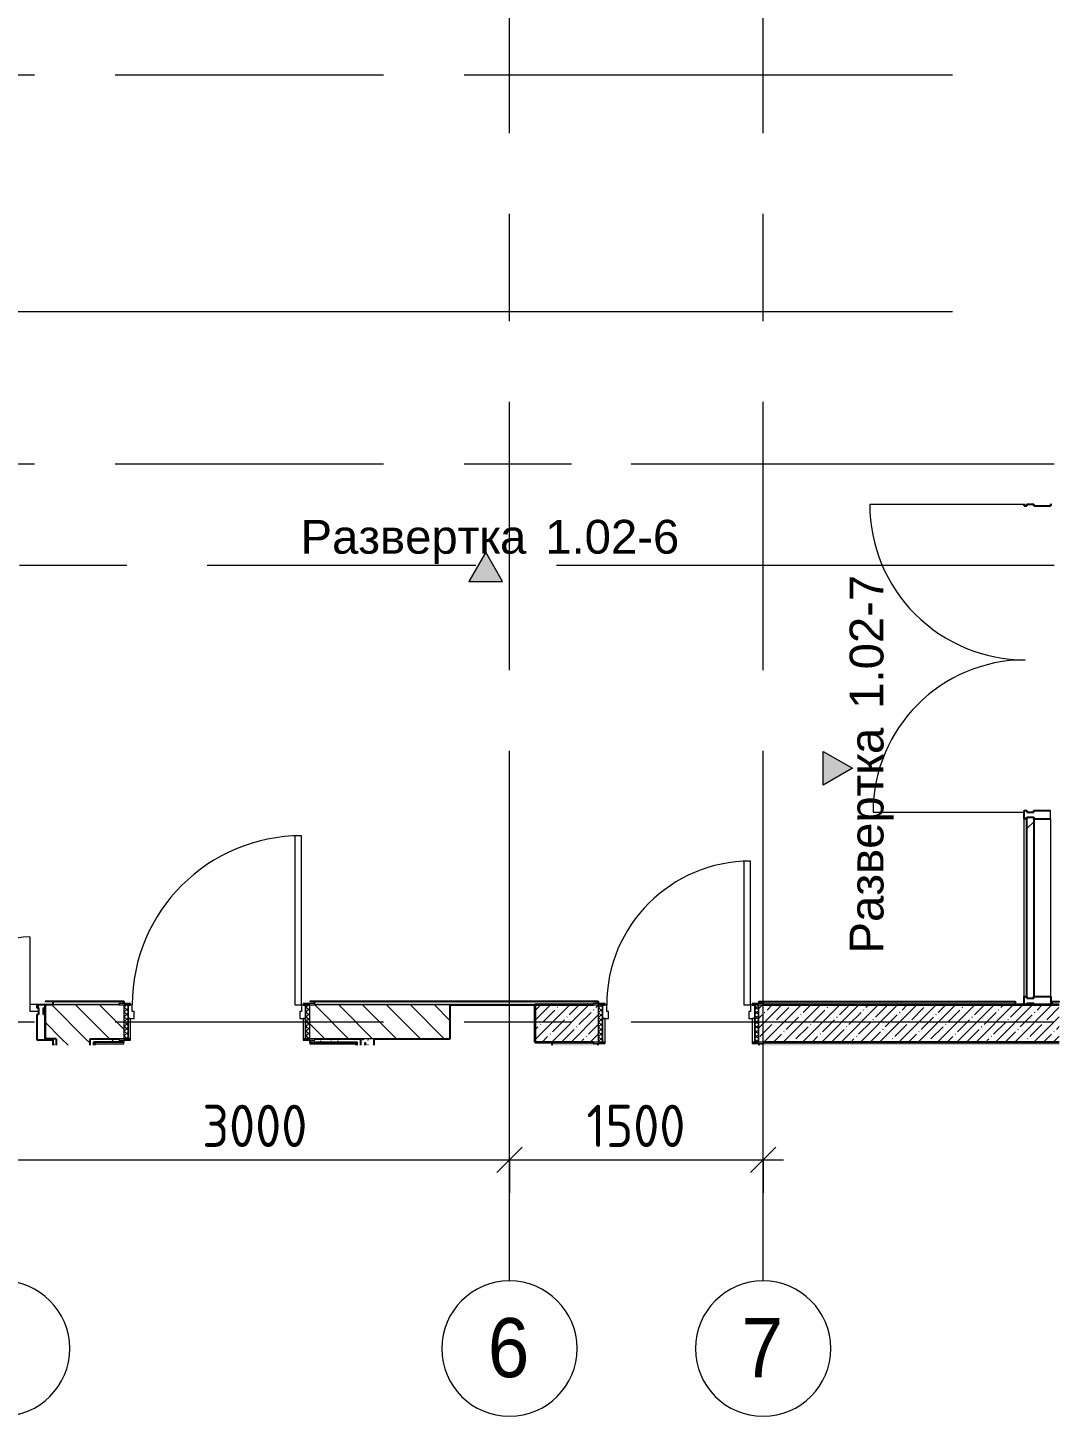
# Model space of a CAD drawing. Header units: millimetres. Extents: x 855 to 103073, y -1987 to 27400.
# Drawn here: x 36959 to 43058, y 5468 to 13678 of the extents above; entities that cross this region are included whole.
import ezdxf

# ---------------------------------------------------------------- set-up
doc = ezdxf.new("R2010")
doc.units = ezdxf.units.MM
doc.linetypes.add('Осевая', pattern=[3175, 635, -476.25, 1587.5, -476.25])
for name, color, linetype, lineweight in [('A-ANNO-DIMS', 7, 'Continuous', 9), ('A-ANNO-DIMS-100', 7, 'Continuous', 9), ('A-DOOR', 7, 'Continuous', 9), ('A-DOOR-4', 7, 'Continuous', 13), ('A-DOOR-FRAM', 7, 'Continuous', 9), ('A-DOOR-FRAM-1', 7, 'Continuous', 13), ('A-GLAZ-CURT', 7, 'Continuous', 9), ('A-GLAZ-CURT-1', 7, 'Continuous', 25), ('A-GLAZ-CWMG', 7, 'Continuous', 9), ('A-GLAZ-CWMG-2', 7, 'Continuous', 25), ('A-WALL', 7, 'Continuous', 9), ('G-ANNO-SYMB', 7, 'Continuous', 9), ('I-WALL', 7, 'Continuous', 9), ('Оси', 7, 'Continuous', 9), ('Оси-1', 7, 'Continuous', 20), ('Оси-2', 7, 'Осевая', 9)]:
    doc.layers.add(name, color=color, linetype=linetype, lineweight=lineweight)
for name, color, linetype, lineweight, true_color in [('A-WALL-3', 7, 'Continuous', 35, 0x3c3c3c), ('A-WALL-4', 7, 'Continuous', 25, 0x3c3c3c), ('A-WALL-FNSH-2', 7, 'Continuous', 13, 0x3c3c3c)]:
    doc.layers.add(name, color=color, linetype=linetype, lineweight=lineweight, true_color=true_color)
doc.styles.add('Arial', font='arial.ttf', dxfattribs={"width": 0.9, "height": 350})
doc.styles.add('Arial_1', font='arial.ttf', dxfattribs={"height": 200})
doc.styles.add('ISOCPEUR_3', font='isocpeur.ttf', dxfattribs={"width": 0.9, "height": 250})
doc.dimstyles.new('ISO-2_5_0_9К_БОЛЬШОЙ_3', dxfattribs={"dimscale": 304.8, "dimtxt": 248.995294, "dimasz": 0.492126, "dimexe": 0.393701, "dimexo": 0.984252, "dimgap": 0, "dimtad": 1, "dimdec": 0, "dimrnd": 10, "dimzin": 0, "dimdsep": 46, "dimtxsty": 'ISOCPEUR_3', "dimblk1": 'OBLIQUE', "dimblk2": 'OBLIQUE', "dimsah": 1, "dimcen": 0.09, "dimdle": 0.393701, "dimazin": 0, "dimtfac": 1, "dimtdec": 4, "dimtix": 1, "dimtmove": 0, "dimatfit": 3, "dimfxl": 1, "dimtvp": 1, "dimtolj": 1, "dimtzin": 0, "dimarcsym": 2})
pattern_1 = [(135, (22797.38, 0), (-70.7107, -70.7107), [])]
pattern_2 = [(0, (22797.38, 0), (121.92, 30.48), [10.058, -81.382, 10.058, -81.382, -487.68]), (0, (22797.38, 0), (121.92, 30.48), [-182.88, 10.058, -172.822, 10.058, -81.382, -213.36]), (0, (22797.38, 0), (121.92, 30.48), [-457.2, 10.058, -50.902, 10.058, -142.342]), (120, (22843.1, 15.24), (-87.356454, 90.345817), [10.058, -81.382, 10.058, -81.382, -487.68]), (120, (22843.1, 15.24), (-87.356454, 90.345817), [-182.88, 10.058, -172.822, 10.058, -81.382, -213.36]), (120, (22843.1, 15.24), (-87.356454, 90.345817), [-457.2, 10.058, -50.902, 10.058, -142.342]), (240, (22858.34, 76.2), (-34.563546, -120.825817), [10.058, -81.382, 10.058, -81.382, -487.68]), (240, (22858.34, 76.2), (-34.563546, -120.825817), [-182.88, 10.058, -172.822, 10.058, -81.382, -213.36]), (240, (22858.34, 76.2), (-34.563546, -120.825817), [-457.2, 10.058, -50.902, 10.058, -142.342])]

# ---------------------------------------------------------------- blocks, each defined once
blk = doc.blocks.new('Прямоугольный импост - Импост структурный с накладкой - 160мм Темный-30756008-План разверток пом_ 1_02_ Этаж 1')
at = {"layer": 'A-GLAZ-CWMG'}
for p in [(-50, -139.7), (-10, -140)]:
    blk.add_line(p, (-10, -139.7), dxfattribs=at)
at = {"layer": 'A-GLAZ-CWMG-2'}
for p, q in [((0, 17), (-50, 17)), ((-50, 17), (-50, 0)), ((-50, 0), (-40, 0)), ((-40, 0), (-40, -40)), ((-10, 0), (0, 0)), ((-10, 0), (-10, -40)), ((0, 0), (0, 17)), ((-40, -40), (-50, -40)), ((-50, -40), (-50, -139.7)), ((0, -40), (-10, -40)), ((0, -140), (0, -40)), ((0, -140), (-10, -140))]:
    blk.add_line(p, q, dxfattribs=at)
blk = doc.blocks.new('Дверь_Витражная_остекление_ - ДВН_CОШ в витраже-31920700-План разверток пом_ 1_02_ Этаж 1')
at = {"layer": 'A-DOOR'}
for p, q in [((-910, -930), (-910, -17)), ((910, -910), (910, -17))]:
    blk.add_line(p, q, dxfattribs=at)
for centre, radius, start, end in [((-910, -10), 920, 270, 0), ((910, -10), 900, 180, 270)]:
    blk.add_arc(centre, radius, start, end, dxfattribs=at)
blk = doc.blocks.new('Прямоугольный импост - Импост структурный с накладкой - 160мм Темный-31915521-План разверток пом_ 1_02_ Этаж 1')
at = {"layer": 'A-GLAZ-CWMG'}
blk.add_line((25, -139.7), (11.4, -139.7), dxfattribs=at)
at = {"layer": 'A-GLAZ-CWMG-2'}
for p, q in [((25, 17), (11.4, 17)), ((15, 0), (25, 0)), ((15, 0), (15, -40)), ((25, 0), (25, 17)), ((25, -40), (15, -40)), ((25, -40), (25, -139.7))]:
    blk.add_line(p, q, dxfattribs=at)
blk = doc.blocks.new('Системная панель - Стекло - 40мм-31920837-План разверток пом_ 1_02_ Этаж 1')
at = {"layer": 'A-GLAZ-CURT'}
h = blk.add_hatch(dxfattribs=at)
h.set_pattern_fill('FP_9', color=256, style=0, pattern_type=2)
h.set_pattern_definition([(135, (8375, -20170.26), (-282.843, -282.843), [200, -600]), (135, (8475, -20370.26), (-282.843, -282.843), [600, -200]), (135, (8575, -19970.26), (-282.843, -282.843), [200, -600])])
h.paths.add_polyline_path([(535, 0), (535, 40), (-535, 40), (-535, 0)])
at = {"layer": 'A-GLAZ-CURT-1'}
for p, q in [((-535, 40), (535, 40)), ((-535, 0), (-535, 40)), ((535, 0), (535, 40)), ((535, 0), (-535, 0))]:
    blk.add_line(p, q, dxfattribs=at)
blk = doc.blocks.new('Прямоугольный импост - Импост структурный с накладкой - 160мм Темный-31920697-План разверток пом_ 1_02_ Этаж 1')
at = {"layer": 'A-GLAZ-CWMG'}
for p, q in [((20053.3, 7950), (20053.3, 9000)), ((20210.3, 7950), (20210.3, 9000))]:
    blk.add_line(p, q, dxfattribs=at)
blk = doc.blocks.new('Прямоугольный импост - Импост структурный с накладкой - 160мм Темный-30755591-План разверток пом_ 1_02_ Этаж 1')
at = {"layer": 'A-GLAZ-CWMG'}
blk.add_line((25, -139.7), (-25, -139.7), dxfattribs=at)
at = {"layer": 'A-GLAZ-CWMG-2'}
for p, q in [((25, 17), (-25, 17)), ((-25, 17), (-25, 0)), ((-25, 0), (-15, 0)), ((-15, 0), (-15, -40)), ((15, 0), (25, 0)), ((15, 0), (15, -40)), ((25, 0), (25, 17)), ((-15, -40), (-25, -40)), ((-25, -40), (-25, -139.7)), ((25, -40), (15, -40)), ((25, -40), (25, -139.7))]:
    blk.add_line(p, q, dxfattribs=at)
blk = doc.blocks.new('110_Дверь_СКБ_1Ст_Внутренняя1 - Д-7_л__950x2100h_Туалет-21784696-План разверток пом_ 1_02_ Этаж 1')
at = {"layer": 'A-DOOR'}
h = blk.add_hatch(dxfattribs=at)
h.set_pattern_fill('FP_38', color=256, style=0, pattern_type=2)
h.set_pattern_definition([(135, (1826.41, 174.685), (-14.14214, -14.14214), []), (225, (1826.41, 174.685), (14.14214, -14.14214), [])])
h.paths.add_polyline_path([(487.5, -110), (487.5, 110), (462.5, 110), (462.5, -110)])
at = {"layer": 'A-DOOR-FRAM'}
h = blk.add_hatch(dxfattribs=at)
h.set_pattern_fill('FP_39', color=256, style=0, pattern_type=2)
h.set_pattern_definition([(45, (-296.384, 174.685), (-14.1421, 14.1421), []), (135, (-296.384, 174.685), (-14.1421, -14.1421), [])])
h.paths.add_polyline_path([(-437.5, -110), (-437.5, 110), (-462.5, 110), (-462.5, -110)])
at = {"layer": 'A-DOOR'}
blk.add_arc((437.5, 110), 850, 90, 180, dxfattribs=at)
at = {"layer": 'A-DOOR-4'}
for p, q in [((437.5, 960), (397.5, 960)), ((397.5, 960), (397.5, 110)), ((437.5, 110), (437.5, 960)), ((397.5, 110), (437.5, 110))]:
    blk.add_line(p, q, dxfattribs=at)
at = {"layer": 'A-DOOR-FRAM-1'}
for p, q in [((-422.5, 118), (-492.5, 118)), ((-492.5, 118), (-492.5, 110)), ((-492.5, 110), (-422.5, 110)), ((-437.5, 110), (-462.5, 110)), ((-462.5, 110), (-462.5, -110)), ((-412.5, 110), (-437.5, 110)), ((-437.5, 110), (-437.5, 30)), ((-437.5, -110), (-437.5, 110)), ((-422.5, 110), (-437.5, 110)), ((-437.5, 110), (-437.5, 109)), ((-437.5, 109), (-422.5, 109)), ((-422.5, 110), (-422.5, 118)), ((-422.5, 109), (-422.5, 110)), ((-412.5, 70), (-412.5, 110)), ((437.5, 110), (437.5, 70)), ((462.5, 110), (437.5, 110)), ((517.5, 118), (447.5, 118)), ((447.5, 118), (447.5, 110)), ((462.5, 110), (447.5, 110)), ((447.5, 110), (447.5, 109)), ((447.5, 110), (517.5, 110)), ((447.5, 109), (462.5, 109)), ((462.5, 30), (462.5, 110)), ((487.5, 110), (462.5, 110)), ((462.5, 110), (462.5, -110)), ((462.5, 109), (462.5, 110)), ((487.5, -110), (487.5, 110)), ((517.5, 110), (517.5, 118)), ((-437.5, 30), (-402.5, 30)), ((-422.5, 30), (-437.5, 30)), ((-437.5, 30), (-437.5, -110)), ((-422.5, -110), (-422.5, 30)), ((-402.5, 70), (-412.5, 70)), ((-402.5, 30), (-402.5, 70)), ((437.5, 70), (427.5, 70)), ((427.5, 70), (427.5, 30)), ((427.5, 30), (462.5, 30)), ((462.5, 30), (447.5, 30)), ((447.5, 30), (447.5, -110)), ((462.5, -110), (462.5, 30)), ((-422.5, -110), (-492.5, -110)), ((-492.5, -110), (-492.5, -118)), ((-492.5, -118), (-422.5, -118)), ((-462.5, -110), (-437.5, -110)), ((-437.5, -110), (-422.5, -110)), ((-422.5, -118), (-422.5, -110)), ((447.5, -110), (462.5, -110)), ((517.5, -110), (447.5, -110)), ((447.5, -110), (447.5, -118)), ((447.5, -118), (517.5, -118)), ((462.5, -110), (487.5, -110)), ((517.5, -118), (517.5, -110))]:
    blk.add_line(p, q, dxfattribs=at)
blk = doc.blocks.new('110_Дверь_СКБ_1Ст_Внутренняя1 - Д-4 1100x2100h_су мгн-31800557-План разверток пом_ 1_02_ Этаж 1')
at = {"layer": 'A-DOOR'}
h = blk.add_hatch(dxfattribs=at)
h.set_pattern_fill('FP_42', color=256, style=0, pattern_type=2)
h.set_pattern_definition([(135, (1751.41, 164.685), (-14.14214, -14.14214), []), (225, (1751.41, 164.685), (14.14214, -14.14214), [])])
h.paths.add_polyline_path([(562.5, -100), (562.5, 100), (537.5, 100), (537.5, -100)])
at = {"layer": 'A-DOOR-FRAM'}
h = blk.add_hatch(dxfattribs=at)
h.set_pattern_fill('FP_43', color=256, style=0, pattern_type=2)
h.set_pattern_definition([(45, (-371.384, 164.685), (-14.1421, 14.1421), []), (135, (-371.384, 164.685), (-14.1421, -14.1421), [])])
h.paths.add_polyline_path([(-512.5, -100), (-512.5, 100), (-537.5, 100), (-537.5, -100)])
at = {"layer": 'A-DOOR'}
blk.add_arc((512.5, 100), 1000, 90, 180, dxfattribs=at)
at = {"layer": 'A-DOOR-4'}
for p, q in [((512.5, 1100), (472.5, 1100)), ((472.5, 1100), (472.5, 100)), ((512.5, 100), (512.5, 1100)), ((472.5, 100), (512.5, 100))]:
    blk.add_line(p, q, dxfattribs=at)
at = {"layer": 'A-DOOR-FRAM-1'}
for p, q in [((-497.5, 108), (-567.5, 108)), ((-567.5, 108), (-567.5, 100)), ((-567.5, 100), (-497.5, 100)), ((-512.5, 100), (-537.5, 100)), ((-537.5, 100), (-537.5, -100)), ((-487.5, 100), (-512.5, 100)), ((-512.5, 100), (-512.5, 20)), ((-512.5, -100), (-512.5, 100)), ((-497.5, 100), (-512.5, 100)), ((-512.5, 100), (-512.5, 99)), ((-512.5, 99), (-497.5, 99)), ((-497.5, 100), (-497.5, 108)), ((-497.5, 99), (-497.5, 100)), ((-487.5, 60), (-487.5, 100)), ((512.5, 100), (512.5, 60)), ((537.5, 100), (512.5, 100)), ((592.5, 108), (522.5, 108)), ((522.5, 108), (522.5, 100)), ((537.5, 100), (522.5, 100)), ((522.5, 100), (522.5, 99)), ((522.5, 100), (592.5, 100)), ((522.5, 99), (537.5, 99)), ((537.5, 20), (537.5, 100)), ((562.5, 100), (537.5, 100)), ((537.5, 100), (537.5, -100)), ((537.5, 99), (537.5, 100)), ((562.5, -100), (562.5, 100)), ((592.5, 100), (592.5, 108)), ((-512.5, 20), (-477.5, 20)), ((-497.5, 20), (-512.5, 20)), ((-512.5, 20), (-512.5, -100)), ((-497.5, -100), (-497.5, 20)), ((-477.5, 60), (-487.5, 60)), ((-477.5, 20), (-477.5, 60)), ((512.5, 60), (502.5, 60)), ((502.5, 60), (502.5, 20)), ((502.5, 20), (537.5, 20)), ((537.5, 20), (522.5, 20)), ((522.5, 20), (522.5, -100)), ((537.5, -100), (537.5, 20)), ((-497.5, -100), (-567.5, -100)), ((-567.5, -100), (-567.5, -108)), ((-567.5, -108), (-497.5, -108)), ((-537.5, -100), (-512.5, -100)), ((-512.5, -100), (-497.5, -100)), ((-497.5, -108), (-497.5, -100)), ((522.5, -100), (537.5, -100)), ((592.5, -100), (522.5, -100)), ((522.5, -100), (522.5, -108)), ((522.5, -108), (592.5, -108)), ((537.5, -100), (562.5, -100)), ((592.5, -108), (592.5, -100))]:
    blk.add_line(p, q, dxfattribs=at)
blk = doc.blocks.new('Прямоугольный импост - Импост структурный с накладкой - 160мм Темный-32352607-План разверток пом_ 1_02_ Этаж 1')
at = {"layer": 'A-GLAZ-CWMG-2'}
for q in [(-50, -139.7), (-10, -140)]:
    blk.add_line((-50, -140), q, dxfattribs=at)
blk = doc.blocks.new('Прямоугольный импост - Импост структурный с накладкой - 160мм-31915517-План разверток пом_ 1_02_ Этаж 1')
at = {"layer": 'A-GLAZ-CWMG'}
for p, q in [((-50, -139.7), (-36.4, -139.7)), ((-50, -139.7), (-50, -140)), ((-50, -140), (-36.4, -140))]:
    blk.add_line(p, q, dxfattribs=at)
at = {"layer": 'A-GLAZ-CWMG-2'}
for p, q in [((-36.4, 17), (-50, 17)), ((-50, 17), (-50, 0)), ((-40, 0), (-50, 0)), ((-40, 0), (-40, -40)), ((-40, -40), (-50, -40)), ((-50, -40), (-50, -139.7))]:
    blk.add_line(p, q, dxfattribs=at)
blk = doc.blocks.new('Прямоугольный импост - Импост структурный с накладкой - 160мм Темный-32352604-План разверток пом_ 1_02_ Этаж 1')
at = {"layer": 'A-GLAZ-CWMG-2'}
for p, q in [((11.4, -140), (25, -140)), ((25, -140), (25, -139.7))]:
    blk.add_line(p, q, dxfattribs=at)
blk = doc.blocks.new('Прямоугольный импост - Импост структурный с накладкой - 190мм-32633035-План разверток пом_ 1_02_ Этаж 1')
at = {"layer": 'A-GLAZ-CWMG-2'}
for p, q in [((-50, 40), (-50, 190)), ((-50, 190), (0, 190)), ((0, 190), (0, 40)), ((-40, 40), (-50, 40)), ((-50, -17), (-50, 0)), ((-50, 0), (-40, 0)), ((-40, 0), (-40, 40)), ((-10, 40), (-10, 0)), ((0, 40), (-10, 40)), ((-10, 0), (0, 0)), ((0, 0), (0, -17)), ((0, -17), (-50, -17))]:
    blk.add_line(p, q, dxfattribs=at)
blk = doc.blocks.new('Дверь_Витражная_остекление_ - ВВ-6 остекление-32633143-План разверток пом_ 1_02_ Этаж 1')
at = {"layer": 'A-DOOR'}
for p, q in [((-630, 880), (-630, 20)), ((630, 420), (630, 20))]:
    blk.add_line(p, q, dxfattribs=at)
for centre, radius, start, end in [((-630, 20), 860, 360, 90), ((630, 20), 400, 90, 180)]:
    blk.add_arc(centre, radius, start, end, dxfattribs=at)
at = {"layer": 'A-DOOR-4'}
for p, q in [((-630, 20), (-680, 20)), ((-680, 20), (-680, -20)), ((-630, -20), (-630, 20)), ((680, 20), (630, 20)), ((630, 20), (630, -20)), ((680, -20), (680, 20)), ((-680, -20), (-630, -20)), ((630, -20), (680, -20))]:
    blk.add_line(p, q, dxfattribs=at)
blk = doc.blocks.new('Прямоугольный импост - Импост структурный с накладкой - 160мм Темный-32772042-План разверток пом_ 1_02_ Этаж 1')
at = {"layer": 'A-GLAZ-CWMG-2'}
for q in [(-50, -139.7), (-36.4, -140)]:
    blk.add_line((-50, -140), q, dxfattribs=at)
blk = doc.blocks.new('Ось сетки - D8-29747960-План разверток пом_ 1_02_ Этаж 1')
at = {"layer": 'Оси-1'}
for start, end in [(360, 180), (180, 360)]:
    blk.add_arc((0, 0), 4, start, end, dxfattribs=at)
blk = doc.blocks.new('DIMBLOCK46-План разверток пом_ 1_02_ Этаж 1')
at = {"layer": 'A-ANNO-DIMS-100'}
for p, q in [((36807.4, 6789), (36807.4, 7103)), ((39807.4, 6789), (39807.4, 7103)), ((36807.4, 6983), (39807.4, 6983)), ((36807.4, 6983), (36807.4, 6789)), ((39807.4, 6983), (39807.4, 6789))]:
    blk.add_line(p, q, dxfattribs=at)
at = {"layer": 'A-ANNO-DIMS-100', "lineweight": 20}
for p, q in [((36807.4, 6983), (36732.4, 6908)), ((36807.4, 6983), (36882.4, 7058)), ((39807.4, 6983), (39732.4, 6908)), ((39807.4, 6983), (39882.4, 7058))]:
    blk.add_line(p, q, dxfattribs=at)
at = {"layer": 'A-ANNO-DIMS-100', "color": 0, "insert": (37991.3, 7309.6), "char_height": 250, "width": 758.478, "attachment_point": 1, "line_spacing_factor": 1.149209, "style": 'ISOCPEUR_3'}
blk.add_mtext('3000', dxfattribs=at)
blk = doc.blocks.new('_Oblique')
at = {"color": 0, "linetype": 'ByBlock', "lineweight": -2}
blk.add_line((-0.5, -0.5), (0.5, 0.5), dxfattribs=at)
blk = doc.blocks.new('DIMBLOCK47-План разверток пом_ 1_02_ Этаж 1')
at = {"layer": 'A-ANNO-DIMS-100'}
for p, q in [((39807.4, 6789), (39807.4, 7103)), ((41307.4, 6789), (41307.4, 7103)), ((39807.4, 6983), (41427.4, 6983)), ((39807.4, 6983), (39807.4, 6789)), ((41307.4, 6983), (41307.4, 6789))]:
    blk.add_line(p, q, dxfattribs=at)
at = {"layer": 'A-ANNO-DIMS-100', "lineweight": 20}
for p, q in [((39807.4, 6983), (39732.4, 6908)), ((39807.4, 6983), (39882.4, 7058)), ((41307.4, 6983), (41232.4, 6908)), ((41307.4, 6983), (41382.4, 7058))]:
    blk.add_line(p, q, dxfattribs=at)
at = {"layer": 'A-ANNO-DIMS-100', "color": 0, "insert": (40262.9, 7309.6), "char_height": 250, "width": 706.764, "attachment_point": 1, "line_spacing_factor": 1.149209, "style": 'ISOCPEUR_3'}
blk.add_mtext('1500', dxfattribs=at)
blk = doc.blocks.new('Фасад - Марка фасада_Указатель-25386507-План разверток пом_ 1_02_ Этаж 1')
at = {"layer": 'G-ANNO-SYMB'}
blk.add_hatch(color=256, dxfattribs=at).paths.add_polyline_path([(-1, 0), (0, 1.732), (1, 0), (0, 0)])
for p, q in [((0, 1.732), (-1, 0)), ((1, 0), (0, 1.732)), ((-1, 0), (0, 0)), ((0, 0), (1, 0))]:
    blk.add_line(p, q, dxfattribs=at)

msp = doc.modelspace()

# ---------------------------------------------------------------- hatches: boundary and pattern name
at = {"layer": 'I-WALL'}
h = msp.add_hatch(dxfattribs=at)
h.set_pattern_fill('FP_24', color=256, style=0, pattern_type=2)
h.set_pattern_definition(pattern_1)
h.paths.add_polyline_path([(39197, 7700), (39457.4, 7700), (39457.4, 7900), (38627.4, 7900), (38627.4, 7700), (39007.4, 7700)])
h.paths.add_polyline_path([(35622.4, 7700), (35622.4, 7900), (35557.4, 7900), (35557.4, 7700)])
h.paths.add_polyline_path([(37127.4, 7700), (37527.4, 7700), (37527.4, 7900), (37062.4, 7900), (37062.4, 7700)])
h = msp.add_hatch(dxfattribs=at)
h.set_pattern_fill('FP_44', color=256, style=0, pattern_type=2)
h.set_pattern_definition(pattern_2)
h.paths.add_polyline_path([(37107.4, 7900), (37497.4, 7900), (37497.4, 7908), (37527.4, 7908), (37527.4, 7920), (37107.4, 7920)])
h.paths.add_polyline_path([(42797.4, 7900), (42797.4, 7920), (41282.4, 7920), (41282.4, 7908), (41312.4, 7908), (41312.4, 7900)])
h.paths.add_polyline_path([(39197, 7900), (40302.4, 7900), (40302.4, 7908), (40332.4, 7908), (40332.4, 7920), (38652.4, 7920), (38652.4, 7908), (38657.4, 7908), (38657.4, 7900)])
h = msp.add_hatch(dxfattribs=at)
h.set_pattern_fill('FP_5', color=256, style=0, pattern_type=2)
h.set_pattern_definition([(45, (22797.38, 0), (-57.02463, 57.02463), []), (45, (22854.404, 0), (-57.02463, 57.02463), [100.806, -20.161, 3.353, -16.808])])
h.paths.add_polyline_path([(43058.2, 7680), (43058.2, 7900), (41282.4, 7900), (41282.4, 7680), (41312.4, 7680)])
h.paths.add_polyline_path([(40302.4, 7680), (40332.4, 7680), (40332.4, 7900), (39957.4, 7900), (39957.4, 7680)])
h = msp.add_hatch(dxfattribs=at)
h.set_pattern_fill('FP_44', color=256, style=0, pattern_type=2)
h.set_pattern_definition(pattern_2)
h.paths.add_polyline_path([(43058.2, 7910), (43058.2, 7920), (43017.4, 7920), (43017.4, 7910)])
h = msp.add_hatch(dxfattribs=at)
h.set_pattern_fill('FP_44', color=256, style=0, pattern_type=2)
h.set_pattern_definition(pattern_2)
h.paths.add_polyline_path([(43017.4, 7900), (43058.2, 7900), (43058.2, 7910), (43017.4, 7910)])
h = msp.add_hatch(dxfattribs=at)
h.set_pattern_fill('FP_44', color=256, style=0, pattern_type=2)
h.set_pattern_definition(pattern_2)
h.paths.add_polyline_path([(37127.4, 7661.6), (37127.4, 7700), (37107.4, 7700), (37107.6, 7661.6)])
h = msp.add_hatch(dxfattribs=at)
h.set_pattern_fill('FP_24', color=256, style=0, pattern_type=2)
h.set_pattern_definition(pattern_1)
h.paths.add_polyline_path([(37127.4, 7661.6), (37327.4, 7661.6), (37327.4, 7700), (37127.4, 7700)])
h = msp.add_hatch(dxfattribs=at)
h.set_pattern_fill('FP_44', color=256, style=0, pattern_type=2)
h.set_pattern_definition(pattern_2)
h.paths.add_polyline_path([(38907.4, 7680), (38927.4, 7680), (38927.4, 7700), (38657.4, 7700), (38657.4, 7692), (38627.4, 7692), (38627.4, 7680), (38896.4, 7680)])
h.paths.add_polyline_path([(37497.4, 7680), (37527.4, 7680), (37527.4, 7692), (37497.4, 7692), (37497.4, 7700), (37327.4, 7700), (37327.4, 7680), (37369, 7680)])
h = msp.add_hatch(dxfattribs=at)
h.set_pattern_fill('FP_44', color=256, style=0, pattern_type=2)
h.set_pattern_definition(pattern_2)
h.paths.add_polyline_path([(37347.3, 7661.6), (37347.4, 7661.6), (37347.4, 7680), (37327.4, 7680), (37327.4, 7661.6)])
h = msp.add_hatch(dxfattribs=at)
h.set_pattern_fill('FP_44', color=256, style=0, pattern_type=2)
h.set_pattern_definition(pattern_2)
h.paths.add_polyline_path([(38927.4, 7661.6), (38927.4, 7680), (38907.4, 7679), (38907.7, 7661.6)])
h = msp.add_hatch(dxfattribs=at)
h.set_pattern_fill('FP_25', color=256, style=0, pattern_type=2)
h.set_pattern_definition([(135, (22797.38, 0), (-75.43415, -75.43415), [106.68, -17.78, 3.556, -17.78]), (135, (22797.38, 75.39), (-75.43415, -75.43415), []), (50, (22797.38, 0), (127.5292, -11.1576), [13.335, -146.685]), (355, (22797.38, 0), (-24.6697, 133.74), [10.668, -117.348]), (100.451, (22808, -0.93), (102.8597, 122.5818), [11.333, -124.663]), (46.184, (22797.38, 35.56), (189.7552, -29.4304), [20.002, -220.027]), (96.636, (22813.2, 33.1), (166.1822, 173.1996), [17, -186.995]), (351.184, (22797.38, 35.56), (166.184, 173.1976), [16.002, -176.022]), (21, (22815.16, 26.67), (106.13027, -71.586), [13.335, -146.685]), (326, (22815.16, 26.67), (43.2619, 128.93175), [10.668, -117.348]), (71.451, (22824, 20.7), (149.392, 57.34505), [11.333, -124.663]), (37.5, (22797.38, 0), (2.16223, 59.18836), [3.353, -112.573, 3.353, -115.773, -117.793]), (37.5, (22797.38, 0), (2.16223, 59.18836), [-235.052, 3.353, -114.44]), (7.5, (22797.38, 0), (46.77386, 70.12615), [3.353, -64.567, 3.353, -109.906, -44.894]), (7.5, (22797.38, 0), (46.77386, 70.12615), [-181.178, 3.353, -41.542]), (327.5, (22757.73, 0), (94.91367, -4.01009), [3.353, -41.097, 3.353, -135.331, -184.023]), (327.5, (22757.73, 0), (94.91367, -4.01009), [-183.134, 3.353, -180.67]), (317.5, (22739.95, 0), (103.69057, 17.7988), [3.353, -54.432, 3.353, -88.748, -130.683]), (317.5, (22739.95, 0), (103.69057, 17.7988), [-149.885, 3.353, -127.33])])
h.paths.add_polyline_path([(39007.4, 7661.6), (39007.4, 7700), (38927.4, 7700), (38927.4, 7661.6)])
h = msp.add_hatch(dxfattribs=at)
h.set_pattern_fill('FP_44', color=256, style=0, pattern_type=2)
h.set_pattern_definition(pattern_2)
h.paths.add_polyline_path([(40057.4, 7661.6), (40332.4, 7661.6), (40332.4, 7672), (40302.4, 7672), (40302.4, 7680), (40057.4, 7680)])
h.paths.add_polyline_path([(41282.4, 7661.6), (43058.2, 7662.5), (43058.2, 7680), (41312.4, 7679.7), (41312.4, 7672), (41282.4, 7672)])

# ---------------------------------------------------------------- linework, layer by layer
at = {"layer": 'A-WALL'}
for p, q in [((37497.4, 7900), (37107.4, 7900)), ((39457.4, 7900), (38657.4, 7900)), ((39007.4, 7700), (38927.4, 7700))]:
    msp.add_line(p, q, dxfattribs=at)
at = {"layer": 'A-WALL-3'}
for p, q in [((40302.4, 7900), (39957.4, 7900)), ((39957.4, 7900), (39957.4, 7680)), ((43058.2, 7900), (41312.4, 7900)), ((39957.4, 7680), (40302.4, 7680)), ((41312.4, 7680), (43058.2, 7680))]:
    msp.add_line(p, q, dxfattribs=at)
at = {"layer": 'A-WALL-4'}
for p, q in [((37107.4, 7900), (37062.4, 7900)), ((37062.4, 7900), (37062.4, 7700)), ((37527.4, 7920), (37107.4, 7920)), ((37107.4, 7920), (37107.4, 7900)), ((37527.4, 7920), (37527.4, 7908)), ((40332.4, 7920), (38652.4, 7920)), ((38652.4, 7920), (38652.4, 7908)), ((39457.4, 7700), (39457.4, 7900)), ((39457.4, 7900), (39957.4, 7900)), ((40332.4, 7920), (40332.4, 7908)), ((41282.4, 7920), (42797.4, 7920)), ((41282.4, 7920), (41282.4, 7908)), ((42797.4, 7920), (42797.4, 7900)), ((43017.4, 7920), (43058.2, 7920)), ((43017.4, 7900), (43017.4, 7920)), ((37127.4, 7700), (37062.4, 7700)), ((37107.4, 7700), (37107.4, 7661.6)), ((37127.4, 7700), (37127.4, 7661.6)), ((37327.4, 7700), (37497.4, 7700)), ((37327.4, 7661.6), (37327.4, 7700)), ((37527.4, 7680), (37347.4, 7680)), ((37347.4, 7680), (37347.4, 7661.6)), ((37527.4, 7680), (37527.4, 7692)), ((38627.4, 7692), (38627.4, 7680)), ((38627.4, 7680), (38907.4, 7680)), ((38657.4, 7700), (38927.4, 7700)), ((38907.4, 7661.6), (38907.4, 7680)), ((38927.4, 7700), (38927.4, 7661.6)), ((39007.4, 7700), (39457.4, 7700)), ((39007.4, 7661.6), (39007.4, 7700)), ((40057.4, 7680), (40057.4, 7661.6)), ((40332.4, 7661.6), (40332.4, 7672)), ((41282.4, 7672), (41282.4, 7661.6))]:
    msp.add_line(p, q, dxfattribs=at)
at = {"layer": 'A-WALL-FNSH-2'}
for p, q in [((37527.4, 7921), (37062.4, 7921)), ((37062.4, 7921), (37062.4, 7920)), ((37062.4, 7920), (37107.4, 7920)), ((37527.4, 7921), (37527.4, 7920)), ((40332.4, 7921), (38627.4, 7921)), ((38627.4, 7921), (38627.4, 7920)), ((38627.4, 7920), (38652.4, 7920)), ((40332.4, 7921), (40332.4, 7920)), ((41282.4, 7921), (42797.4, 7921)), ((41282.4, 7921), (41282.4, 7920)), ((42797.4, 7921), (42797.4, 7920)), ((43007.4, 7921), (43058.2, 7921)), ((43007.4, 7920), (43007.4, 7921)), ((43007.4, 7920), (43017.4, 7920)), ((37107.4, 7693), (37062.4, 7693)), ((37062.4, 7693), (37062.4, 7692)), ((37062.4, 7692), (37107.4, 7692)), ((37107.4, 7690), (37106.4, 7690)), ((37106.4, 7690), (37106.4, 7661.6)), ((37347.4, 7669), (37527.4, 7669)), ((37348.4, 7679), (37527.4, 7679)), ((37348.4, 7661.6), (37348.4, 7679)), ((37358.4, 7661.6), (37358.4, 7680)), ((37527.4, 7669), (37527.4, 7680)), ((38627.4, 7680), (38627.4, 7669)), ((38627.4, 7679), (38906.4, 7679)), ((38627.4, 7669), (38907.4, 7669)), ((38896.4, 7680), (38896.4, 7661.6)), ((38906.4, 7679), (38906.4, 7661.6))]:
    msp.add_line(p, q, dxfattribs=at)
at = {"layer": 'Оси'}
for p, q in [((39927.4, 13400), (42427.4, 13400)), ((31821.4, 12000), (42427.4, 12000)), ((40527.4, 11100), (43027.4, 11100)), ((40527.4, 10500), (43027.4, 10500)), ((39807.4, 6267.7), (39807.4, 8767.7)), ((41307.4, 6267.7), (41307.4, 8767.7)), ((40527.4, 7800), (43027.4, 7800))]:
    msp.add_line(p, q, dxfattribs=at)
at = {"layer": 'Оси-2'}
for p, q in [((39807.4, 8767.7), (39807.4, 24898.1)), ((41307.4, 8767.7), (41307.4, 24898.1)), ((23664.7, 13400), (39927.4, 13400)), ((23664.7, 11100), (40527.4, 11100)), ((24209.7, 10500), (40527.4, 10500)), ((23664.7, 7800), (40527.4, 7800))]:
    msp.add_line(p, q, dxfattribs=at)

# ---------------------------------------------------------------- block references
at = {"layer": 'A-DOOR', "rotation": 269.9999999999999}
msp.add_blockref('Дверь_Витражная_остекление_ - ДВН_CОШ в витраже-31920700-План разверток пом_ 1_02_ Этаж 1', (42867.6, 9950), dxfattribs=at)
at = {"layer": 'A-DOOR'}
for name, p in [('110_Дверь_СКБ_1Ст_Внутренняя1 - Д-4 1100x2100h_су мгн-31800557-План разверток пом_ 1_02_ Этаж 1', (38064.9, 7800)), ('Дверь_Витражная_остекление_ - ВВ-6 остекление-32633143-План разверток пом_ 1_02_ Этаж 1', (36342.4, 7883)), ('110_Дверь_СКБ_1Ст_Внутренняя1 - Д-7_л__950x2100h_Туалет-21784696-План разверток пом_ 1_02_ Этаж 1', (40794.9, 7790))]:
    msp.add_blockref(name, p, dxfattribs=at)
at = {"layer": 'A-GLAZ-CURT-1', "rotation": 269.9999999999999}
msp.add_blockref('Системная панель - Стекло - 40мм-31920837-План разверток пом_ 1_02_ Этаж 1', (42867.6, 8475), dxfattribs=at)
at = {"layer": 'A-GLAZ-CWMG', "rotation": 89.99999999999993}
for name in ['Прямоугольный импост - Импост структурный с накладкой - 160мм-31915517-План разверток пом_ 1_02_ Этаж 1', 'Прямоугольный импост - Импост структурный с накладкой - 160мм Темный-32772042-План разверток пом_ 1_02_ Этаж 1']:
    msp.add_blockref(name, (42867.6, 10900), dxfattribs=at)
at = {"layer": 'A-GLAZ-CWMG', "extrusion": (0, 0, -1)}
for name, p, rotation in [('Прямоугольный импост - Импост структурный с накладкой - 160мм Темный-32352604-План разверток пом_ 1_02_ Этаж 1', (-42867.6, 10875), 270.0000000000001), ('Прямоугольный импост - Импост структурный с накладкой - 190мм-32633035-План разверток пом_ 1_02_ Этаж 1', (-37062.4, 7883), 180), ('Прямоугольный импост - Импост структурный с накладкой - 160мм Темный-32352607-План разверток пом_ 1_02_ Этаж 1', (-42867.6, 7900), 270.0000000000001)]:
    msp.add_blockref(name, p, dxfattribs=dict(at, rotation=rotation))
at = {"layer": 'A-GLAZ-CWMG'}
msp.add_blockref('Прямоугольный импост - Импост структурный с накладкой - 160мм Темный-31920697-План разверток пом_ 1_02_ Этаж 1', (22797.4, 0), dxfattribs=at)
at = {"layer": 'A-GLAZ-CWMG-2', "extrusion": (0, 0, -1), "rotation": 270.0000000000001}
for name, p in [('Прямоугольный импост - Импост структурный с накладкой - 160мм Темный-31915521-План разверток пом_ 1_02_ Этаж 1', (-42867.6, 10875)), ('Прямоугольный импост - Импост структурный с накладкой - 160мм Темный-30755591-План разверток пом_ 1_02_ Этаж 1', (-42867.6, 9025)), ('Прямоугольный импост - Импост структурный с накладкой - 160мм Темный-30756008-План разверток пом_ 1_02_ Этаж 1', (-42867.6, 7900))]:
    msp.add_blockref(name, p, dxfattribs=at)
at = {"layer": 'G-ANNO-SYMB', "xscale": 99.99999999999993, "yscale": 99.99999999999993, "zscale": 99.99999999999993}
msp.add_blockref('Фасад - Марка фасада_Указатель-25386507-План разверток пом_ 1_02_ Этаж 1', (39667.1, 10404.2), dxfattribs=at)
at = {"layer": 'G-ANNO-SYMB', "extrusion": (0, 0, -1), "xscale": 99.99999999999993, "yscale": 99.99999999999993, "zscale": 99.99999999999993, "rotation": 90.00000000000007}
msp.add_blockref('Фасад - Марка фасада_Указатель-25386507-План разверток пом_ 1_02_ Этаж 1', (-41663.1, 9298.9), dxfattribs=at)
at = {"layer": 'Оси-1', "xscale": 99.99999999999993, "yscale": 99.99999999999993, "zscale": 99.99999999999993}
for p in [(36807.4, 5867.7), (39807.4, 5867.7), (41307.4, 5867.7)]:
    msp.add_blockref('Ось сетки - D8-29747960-План разверток пом_ 1_02_ Этаж 1', p, dxfattribs=at)

# ---------------------------------------------------------------- texts
at = {"layer": 'G-ANNO-SYMB', "char_height": 200, "attachment_point": 1, "style": 'Arial_1'}
for s, insert, width in [('Развертка', (38572.3, 10768), 1659.493), (' 1.02-6', (39941.5, 10768), 1074.261)]:
    msp.add_mtext(s, dxfattribs=dict(at, insert=insert, width=width))
at = {"layer": 'G-ANNO-SYMB', "char_height": 200, "attachment_point": 1, "rotation": 90, "style": 'Arial_1'}
for s, insert, width in [(' 1.02-7', (41818.9, 9573.3), 1074.261), ('Развертка', (41818.9, 8204.1), 1659.493)]:
    msp.add_mtext(s, dxfattribs=dict(at, insert=insert, width=width))
at = {"layer": 'Оси', "char_height": 350, "width": 303.038, "attachment_point": 1, "style": 'Arial'}
for s, insert in [('\\fArial|b0|i0|c204|p34|;\\W.9;6', (39679.9, 6048.3)), ('\\fArial|b0|i0|c204|p34|;\\W.9;7', (41179.9, 6048.3))]:
    msp.add_mtext(s, dxfattribs=dict(at, insert=insert))

# ---------------------------------------------------------------- dimensions: what is measured, and where the dimension line sits
at = {"layer": 'A-ANNO-DIMS'}
for base, p1, p2, override, picture, middle in [((39807.4, 6983), (36807.4, 7089), (39807.4, 7089), {"dimpost": '<>', "dimfxl": 3000}, 'DIMBLOCK46-План разверток пом_ 1_02_ Этаж 1', (38307.4, 7108)), ((41307.4, 6983), (39807.4, 7089), (41307.4, 7089), {"dimpost": '<>', "dimfxl": 1500}, 'DIMBLOCK47-План разверток пом_ 1_02_ Этаж 1', (40557.4, 7108))]:
    dim = msp.add_linear_dim(base=base, p1=p1, p2=p2, dimstyle='ISO-2_5_0_9К_БОЛЬШОЙ_3', override=override, dxfattribs=at)
    dim.commit()
    dim.dimension.update_dxf_attribs({"geometry": picture, "text_midpoint": middle})

doc.saveas('drawing.dxf')
